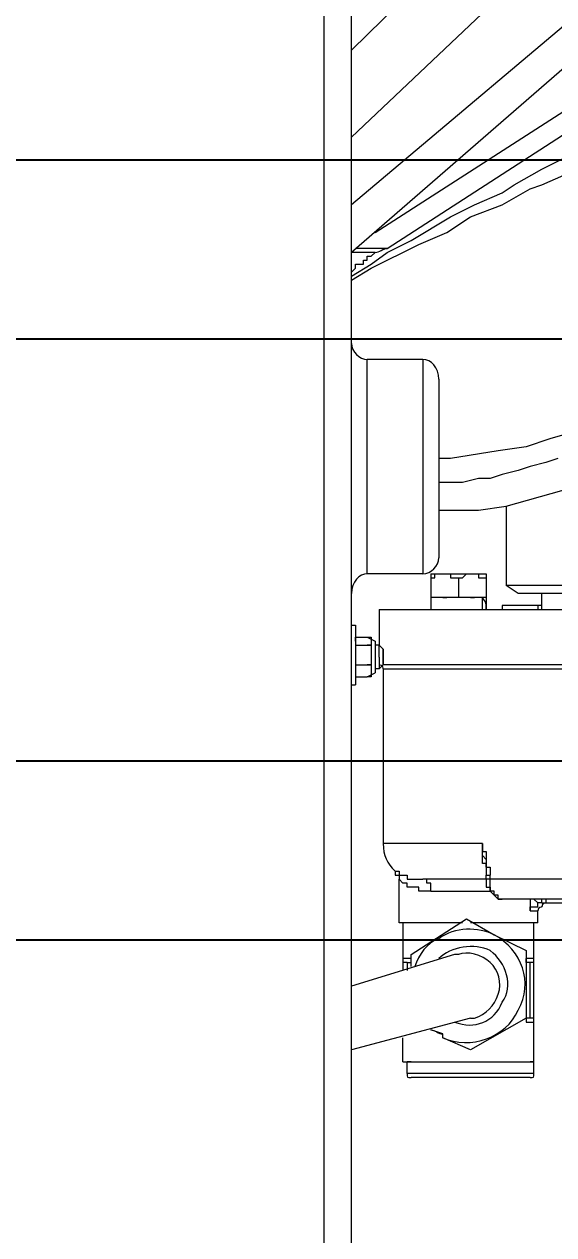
# Model space of a CAD drawing. Header units: millimetres. Extents: x 25083 to 52777, y 24772 to 45779.
# Drawn here: x 39033.2 to 39082.8, y 33902.1 to 34015.4 of the extents above; entities that cross this region are included whole.
import ezdxf

# ---------------------------------------------------------------- set-up
doc = ezdxf.new("R2010")
doc.units = ezdxf.units.MM
doc.styles.get("Standard").update_dxf_attribs({"font": ''})
doc.styles.get('Standard').set_extended_font_data('SimSun')
doc.dimstyles.new('ISO-25', dxfattribs={"dimtxt": 2.5, "dimasz": 2.5, "dimexe": 1.25, "dimexo": 0.625, "dimtad": 1, "dimtxsty": 'Standard', "dimcen": 2.5, "dimadec": 0, "dimazin": 0, "dimtfac": 1, "dimtmove": 0, "dimatfit": 3, "dimfxl": 1, "dimarcsym": 0})

# ---------------------------------------------------------------- blocks, each defined once
blk = doc.blocks.new('*D925')
at = {"color": 0, "lineweight": -2}
for p, q in [((29677.86, 34881.66), (29677.86, 32448.29)), ((40733.02, 34757.65), (40733.02, 32448.29)), ((29680.36, 32449.54), (40730.52, 32449.54))]:
    blk.add_line(p, q, dxfattribs=at)
at = {"color": 0}
for points in [[(29680.36, 32449.96), (29680.36, 32449.13), (29677.86, 32449.54)], [(40730.52, 32449.13), (40730.52, 32449.96), (40733.02, 32449.54)]]:
    blk.add_solid(points, dxfattribs=at)
at = {"layer": 'DEFPOINTS', "color": 0}
for p in [(29677.86, 34882.29), (40733.02, 34758.27), (40733.02, 32449.54)]:
    blk.add_point(p, dxfattribs=at)
at = {"color": 0, "insert": (35205.44, 32451.63), "char_height": 2.5, "attachment_point": 5}
blk.add_mtext('11055,15', dxfattribs=at)
blk = doc.blocks.new('zw$D2F4')
at = {"color": 7, "lineweight": 5}
for points in [[(860.07, 429.66), (196.08, 429.66)], [(196.08, 427.06), (860.07, 427.06)], [(743.09, 415.92), (740.12, 427.06)], [(749.03, 417.41), (746.06, 427.06)], [(774.28, 427.06), (774.28, 426.69)], [(779.85, 426.69), (774.28, 426.69)], [(775.4, 426.69), (775.03, 426.69)], [(775.03, 426.69), (775.03, 425.58)], [(776.14, 426.69), (775.03, 426.69)], [(776.14, 426.69), (776.14, 425.58)], [(776.88, 426.69), (776.14, 426.69)], [(778, 426.69), (776.88, 426.69)], [(778, 426.69), (778, 425.58)], [(778.74, 426.69), (778, 426.69)], [(778.37, 426.69), (778.74, 426.69)], [(778.74, 426.69), (778.74, 425.58)], [(779.85, 427.06), (779.85, 426.69)], [(812.16, 427.06), (813.28, 425.21), (815.5, 420.75), (816.62, 418.15), (818.1, 415.92), (819.22, 412.95), (820.7, 410.35), (821.07, 409.24), (822.56, 405.9), (823.3, 404.41), (824.79, 401.07), (824.79, 400.7), (827.76, 394.01)], [(814.76, 424.83), (814.76, 427.06)], [(839.27, 398.84), (814.76, 427.06)], [(815.13, 423.72), (815.13, 426.69)], [(819.22, 427.06), (825.53, 427.06)], [(841.13, 401.07), (819.22, 427.06)], [(825.53, 427.06), (845.96, 405.52)], [(833.7, 427.06), (850.04, 427.06)], [(833.7, 427.06), (851.15, 409.24)], [(775.03, 425.58), (775.4, 424.83)], [(776.14, 425.58), (776.14, 425.21), (775.4, 425.21), (775.03, 425.21), (775.03, 425.58)], [(776.88, 425.21), (776.14, 425.21), (776.14, 425.58)], [(778, 425.58), (778, 425.21), (776.88, 425.21)], [(778.74, 425.58), (778.74, 425.21), (778.37, 425.21), (778, 425.21), (778, 425.58)], [(778.74, 425.58), (778.37, 424.83)], [(784.68, 420.38), (784.68, 425.58)], [(784.68, 425.58), (804.73, 425.58)], [(804.73, 420.38), (804.73, 425.58)], [(759.43, 414.81), (759.43, 424.09)], [(775.77, 424.09), (759.43, 424.09)], [(778.37, 424.83), (775.4, 424.83)], [(775.77, 424.46), (775.77, 424.83)], [(776.14, 424.09), (775.77, 424.46)], [(776.88, 424.46), (775.77, 424.46)], [(775.77, 424.09), (775.77, 383.24)], [(776.14, 382.5), (776.14, 424.09)], [(776.14, 424.09), (776.88, 424.09)], [(776.88, 424.09), (776.14, 424.09)], [(776.88, 424.46), (778, 424.46)], [(777.63, 424.09), (776.88, 424.09)], [(776.88, 424.09), (777.63, 424.09)], [(777.63, 424.09), (778, 424.46)], [(778, 424.46), (778, 424.83)], [(781.34, 424.46), (778, 424.46)], [(781.34, 424.46), (781.34, 379.9)], [(816.62, 424.83), (829.99, 404.04)], [(756.83, 422.98), (756.46, 422.98), (756.46, 422.61), (756.09, 422.61)], [(756.83, 422.98), (756.83, 422.61), (756.46, 422.61), (756.46, 422.24), (756.46, 421.86), (756.09, 421.86), (756.09, 420.38)], [(737.89, 409.98), (737.89, 421.86)], [(737.89, 421.86), (739, 421.86)], [(739, 422.24), (739, 409.98)], [(739, 422.24), (741.23, 422.24)], [(739, 421.86), (739, 409.98)], [(752, 422.24), (747.55, 422.24)], [(748.29, 421.86), (747.55, 421.86)], [(748.29, 421.86), (748.29, 422.24)], [(748.29, 421.86), (748.29, 421.49)], [(748.66, 421.49), (748.66, 422.24)], [(752, 416.66), (752, 422.61)], [(752, 422.61), (756.09, 422.61)], [(754.97, 419.64), (754.97, 420.75), (755.34, 420.75), (755.34, 421.86), (755.72, 421.86), (755.72, 422.24), (756.09, 422.61)], [(737.52, 410.35), (737.52, 421.49)], [(747.92, 421.49), (749.03, 421.49)], [(749.03, 421.49), (752.37, 416.29)], [(741.6, 418.52), (741.98, 419.64)], [(754.97, 419.64), (755.72, 419.64), (755.72, 420.01), (756.09, 420.01), (756.09, 420.38)], [(754.97, 419.64), (754.97, 414.07)], [(756.09, 406.64), (756.09, 420.38)], [(782.45, 419.64), (781.34, 419.64)], [(782.45, 418.52), (782.45, 419.64)], [(782.45, 414.44), (782.45, 419.64)], [(784.68, 419.64), (782.45, 419.64)], [(784.31, 419.64), (784.31, 419.26), (784.68, 419.26), (784.68, 418.52)], [(804.73, 420.38), (784.68, 420.38)], [(784.68, 419.64), (784.68, 414.44)], [(740.12, 415.92), (741.23, 418.52)], [(741.23, 418.52), (741.6, 418.52)], [(782.45, 415.92), (782.45, 418.15)], [(784.68, 418.52), (784.68, 417.78), (784.31, 417.78), (784.31, 417.04)], [(802.88, 418.89), (786.17, 418.89)], [(790.62, 418.89), (790.62, 415.18), (790.99, 412.58), (792.48, 407.38), (793.22, 404.41), (793.97, 401.81), (795.08, 399.21), (795.82, 396.98), (796.94, 395.13), (797.68, 392.9), (798.42, 391.41), (799.16, 389.56), (800.65, 386.58), (801.02, 385.1), (801.39, 383.99), (802.14, 382.87), (802.14, 381.76), (802.88, 380.27), (802.88, 378.79)], [(795.45, 407.75), (795.08, 408.87), (794.71, 410.35), (794.34, 411.47), (793.97, 412.95), (793.59, 414.07), (793.59, 415.18), (793.22, 416.66), (793.22, 418.89)], [(808.08, 378.79), (808.08, 379.9), (807.33, 382.13), (806.96, 383.61), (806.59, 384.73), (805.85, 386.58), (805.11, 388.07), (804.36, 390.3), (802.14, 394.75), (801.02, 397.35), (799.91, 400.32), (798.79, 402.92), (798.05, 405.9), (797.31, 408.49), (796.57, 410.72), (796.19, 413.32), (795.45, 417.78), (795.45, 418.89)], [(784.31, 417.04), (782.45, 417.04)], [(784.31, 417.04), (784.31, 416.66), (784.68, 416.29), (784.68, 415.92)], [(743.09, 410.72), (740.12, 415.92)], [(752.37, 416.29), (750.89, 413.69)], [(752, 409.61), (752, 415.92)], [(784.68, 415.92), (784.68, 415.18), (784.31, 415.18), (784.31, 414.44)], [(759.43, 414.81), (758.69, 414.81), (758.69, 414.44), (757.2, 414.44), (757.2, 414.07), (756.46, 414.07)], [(757.2, 414.44), (757.57, 414.44), (757.57, 414.81), (759.43, 414.81)], [(757.94, 414.44), (758.32, 414.81), (759.43, 414.81)], [(782.45, 414.44), (782.45, 415.55)], [(782.45, 414.44), (782.45, 414.81)], [(750.89, 413.69), (749.4, 410.72)], [(756.09, 414.44), (755.34, 414.44), (755.34, 414.07), (754.97, 414.07), (754.23, 413.32), (754.23, 412.95)], [(754.23, 412.95), (754.23, 413.32), (754.6, 413.32), (754.6, 413.69), (754.97, 413.69), (754.97, 414.07), (756.09, 414.07)], [(756.09, 414.44), (756.46, 414.44)], [(756.09, 414.07), (756.46, 414.07)], [(756.46, 414.44), (756.46, 414.07)], [(757.94, 414.44), (756.46, 414.44)], [(782.45, 414.44), (781.34, 414.44)], [(784.68, 414.44), (782.45, 414.44)], [(754.23, 398.1), (754.23, 412.95)], [(781.71, 412.58), (781.71, 412.95), (781.34, 412.95)], [(781.71, 409.24), (781.71, 412.58)], [(782.82, 411.47), (783.57, 412.58)], [(783.57, 399.21), (783.57, 412.58)], [(790.99, 412.58), (783.57, 412.58)], [(782.82, 400.32), (782.82, 411.47)], [(742.72, 410.72), (742.72, 409.98)], [(743.09, 410.72), (742.72, 410.72)], [(743.09, 410.35), (743.09, 410.72), (742.72, 410.72)], [(749.4, 410.72), (743.09, 410.72)], [(743.09, 409.98), (743.09, 410.35)], [(743.09, 410.35), (748.29, 410.35)], [(748.66, 410.72), (748.29, 410.72)], [(748.29, 410.35), (748.29, 410.72), (748.66, 410.72)], [(748.29, 409.98), (748.29, 410.35)], [(748.66, 409.98), (748.66, 410.72)], [(753.12, 410.35), (753.12, 409.61)], [(754.23, 410.35), (753.12, 410.35)], [(754.23, 409.98), (754.23, 410.35), (753.12, 410.35)], [(753.12, 410.35), (753.49, 410.35), (753.49, 409.61), (753.86, 409.61)], [(737.89, 409.98), (739, 409.98)], [(739, 409.98), (752, 409.98)], [(752, 409.61), (753.12, 409.61)], [(753.86, 409.61), (754.23, 409.98)], [(753.86, 409.24), (753.86, 409.61)], [(753.86, 409.24), (753.86, 406.64)], [(753.86, 409.24), (754.23, 409.24)], [(781.71, 409.61), (781.34, 409.61)], [(781.34, 409.24), (782.82, 409.24)], [(782.45, 409.24), (782.82, 409.24)], [(754.23, 408.87), (753.86, 408.87)]]:
    blk.add_lwpolyline(points, dxfattribs=at)
at = {"color": 7, "lineweight": 0}
for points in [[(812.53, 427.06), (813.65, 425.21), (814.76, 423.72), (815.88, 421.49), (818.1, 417.78), (819.22, 415.55), (820.33, 412.95), (821.07, 411.84), (822.56, 409.24), (824.79, 404.78), (824.79, 404.41), (826.27, 401.44), (827.76, 398.84)], [(812.9, 427.06), (813.28, 426.69), (813.65, 426.69), (813.65, 425.95), (814.02, 425.95), (814.02, 425.58), (814.39, 425.58), (814.39, 425.21), (814.76, 424.83)], [(815.13, 423.72), (829.99, 400.7)]]:
    blk.add_lwpolyline(points, dxfattribs=at)
at = {"color": 7, "lineweight": 5}
for points in [[(778, 426.69), (778, 426.69), (778, 426.69), (778, 426.69)], [(784.68, 425.58), (784.68, 426.32), (783.94, 427.06), (782.82, 427.06)], [(806.22, 427.06), (805.48, 427.06), (804.73, 426.32), (804.73, 425.58)], [(759.43, 424.09), (758.32, 424.09), (757.57, 423.72), (756.83, 422.98)], [(775.77, 424.09), (775.77, 424.09), (776.14, 424.09), (776.14, 424.46)], [(737.89, 421.86), (737.52, 421.86), (737.52, 421.86), (737.52, 421.49)], [(739, 421.49), (739, 421.86), (739, 421.86), (739, 421.86)], [(739, 421.86), (739, 421.86), (739, 421.86), (739, 421.86)], [(750.52, 418.89), (750.15, 420.01), (749.03, 420.75), (747.92, 421.12)], [(741.98, 419.64), (741.98, 419.26), (741.6, 418.89), (741.6, 418.52)], [(784.68, 420.38), (784.68, 419.64), (785.42, 418.89), (786.17, 418.89)], [(802.88, 418.89), (803.99, 418.89), (804.73, 419.64), (804.73, 420.38)], [(741.23, 418.52), (740.12, 415.92), (741.23, 412.58), (743.83, 411.47)], [(749.4, 414.07), (750.15, 415.55), (749.77, 417.78), (748.66, 418.89)], [(750.89, 413.69), (751.63, 415.18), (751.63, 417.41), (750.52, 418.89)], [(782.45, 418.52), (782.45, 418.52), (782.45, 418.15), (782.45, 418.15)], [(742.72, 417.41), (741.98, 415.55), (742.72, 413.69), (744.57, 412.95)], [(748.29, 414.07), (749.03, 414.81), (749.4, 416.29), (749.03, 417.04)], [(749.03, 417.04), (749.03, 417.41), (749.03, 417.41), (749.03, 417.41)], [(743.09, 415.92), (743.09, 415.92), (743.09, 415.55), (743.09, 415.55)], [(782.45, 415.92), (782.45, 415.92), (782.45, 415.55), (782.45, 415.55)], [(743.09, 415.55), (743.46, 414.44), (744.2, 413.69), (745.32, 413.32)], [(781.34, 414.81), (781.71, 414.81), (782.08, 414.81), (782.45, 414.81)], [(781.34, 414.44), (781.71, 414.44), (782.08, 414.44), (782.45, 414.81)], [(743.83, 411.47), (746.43, 409.98), (749.4, 411.09), (750.89, 413.69)], [(744.57, 412.95), (746.06, 411.84), (748.29, 412.58), (749.4, 414.07)], [(745.32, 413.32), (746.43, 412.95), (747.55, 413.32), (748.29, 414.07)], [(737.52, 410.35), (737.52, 409.98), (737.52, 409.98), (737.89, 409.98)], [(739, 409.98), (739, 409.98), (739, 410.35), (739, 410.35)], [(739, 409.98), (739, 409.98), (739, 409.98), (739, 409.98)], [(753.49, 409.24), (753.49, 409.24), (753.49, 409.61), (753.12, 409.61)], [(753.86, 408.87), (753.86, 408.87), (753.86, 409.24), (753.49, 409.24)]]:
    blk.add_open_spline(points, degree=3, dxfattribs=at)
at = {"color": 7, "lineweight": 0}
blk.add_open_spline([(814.76, 424.83), (814.76, 424.46), (815.13, 424.09), (815.13, 423.72)], degree=3, dxfattribs=at)
blk = doc.blocks.new('zw$50CE')
blk.add_blockref('zw$D2F4', (22.01, 103.57))

msp = doc.modelspace()

# ---------------------------------------------------------------- linework, layer by layer
at = {"ltscale": 15}
for p, q in [((29782.964, 34002.733), (40674.281, 34002.733)), ((29782.964, 33929.733), (40674.281, 33929.733))]:
    msp.add_line(p, q, dxfattribs=at)
at = {"color": 1, "ltscale": 15}
for p, q in [((29782.964, 33985.983), (40674.281, 33985.983)), ((37659.964, 33946.483), (40674.281, 33946.483))]:
    msp.add_line(p, q, dxfattribs=at)

# ---------------------------------------------------------------- block references
at = {"rotation": 90}
msp.add_blockref('zw$50CE', (39594.481, 33157.316), dxfattribs=at)

# ---------------------------------------------------------------- dimensions: what is measured, and where the dimension line sits
dim = msp.add_linear_dim(base=(40733.0166, 32449.5434), p1=(29677.8617, 34882.2868), p2=(40733.0166, 34758.2702), dimstyle='ISO-25')
dim.commit()
dim.dimension.update_dxf_attribs({"geometry": '*D925', "text_midpoint": (35205.4391, 32449.5434), "dimtype": 160})

doc.saveas('drawing.dxf')
